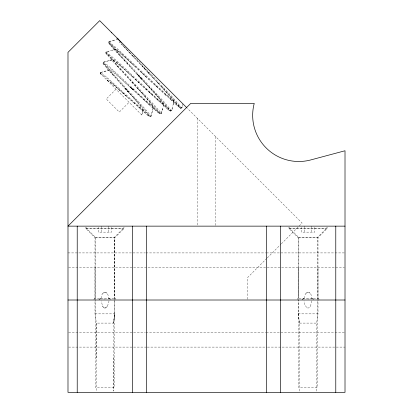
<?xml version="1.0" encoding="UTF-8"?>
<svg xmlns="http://www.w3.org/2000/svg" width="413" height="413" viewBox="0 0 413 413"><rect width="100%" height="100%" fill="white"/><g stroke="black" fill="none" stroke-linecap="round" stroke-linejoin="round"><path stroke-width="0.31" stroke-dasharray="2.06 1.55" d="M93.792 299.606L95.016 298.392L95.005 237.681L85.775 228.446L85.77 227.289M86.477 227.243L86.477 228.353L95.708 237.589L95.692 387.735L114.158 387.735L114.158 237.589L123.373 228.353L123.373 227.243M96.384 357.72L96.384 323.095L95 313.859L95 300.008M318.81 299.203L318 298.392L298.155 298.392L297.339 299.203L298.15 298.392L298.155 237.681L288.924 228.446L288.919 227.289M289.627 227.243L289.627 228.353L298.857 237.589L298.842 387.735L317.308 387.735L317.308 237.589L326.523 228.353L326.523 227.243M299.533 391.07L299.549 323.095L298.186 313.859L298.15 300.008M319.208 299.606L317.984 298.392L317.995 237.681L327.225 228.446L327.23 227.289M114.85 300.008L114.814 313.859L113.451 323.095L113.467 391.07L113.467 357.72M159.733 98.939L163.796 104.21L161.235 113.652L160.027 111.706L155.04 105.929L114.902 62.471L106.027 52.012L109.135 51.062M115.661 299.203L114.845 298.392L114.845 237.681L124.076 228.446L124.081 227.289M132.95 97.034L143.11 109.347L141.783 114.979L100.24 73.437L100.514 72.466L106.874 77.334L142.697 109.791L150.936 116.409L149.95 114.68L145.65 109.59L110.462 71.036L103.25 62.203L112.857 59.668L124.597 69.523M103.343 62.126L105.604 63.556L110.921 68.109L151.85 106.012L158.478 111.809L161.235 113.652L160.27 113.905L158.783 111.567L152.567 104.463L111.773 60.231L106.095 53.514L105.759 52.885L106.012 51.899L115.645 49.4L120.875 53.582L132.857 64.428M101.355 298.392C101.077 290.267 108.779 290.262 108.495 298.392M304.505 298.392C304.226 290.267 311.929 290.262 311.645 298.392M316.616 391.07L316.616 323.095L318 313.859L318 300.008M113.415 323.095L114.814 313.859L113.451 323.095L96.384 323.095L96.384 391.07M165.138 94.567L180.579 108.263L181.859 108.108L182.685 104.979M172.371 107.772C171.493 116.843 163.104 103.173 160.084 102.269M161.282 113.59L162.516 108.789L161.86 111.309M150.988 116.358L153.481 106.817L144.488 95.945M141.762 114.959L143.218 109.724L142.821 108.846M182.959 103.921L181.782 108.134L170.032 97.974L117.844 49.157L108.795 41.574L108.536 42.653L109.548 44.108L121.53 57.49M173.207 104.649L174.09 101.469L173.883 100.999L163.847 89.404M107.938 304.551L106.936 306.699A4.548 4.512 21.1 0 1 106.647 307.06L106.477 307.246A4.46 4.419 14.1 0 0 107.091 306.451M310.999 304.83L310.086 306.699A4.388 4.352 26.8 0 1 309.698 307.174L309.358 307.484M107.096 80.292L110.539 82.399L120.715 91.061M100.24 73.437C112.124 81.598 122.103 93.266 133.322 102.45M102.914 293.318L104.159 292.213L105.537 292.151M306.069 293.318C306.88 291.681 309.27 291.671 310.086 293.318M116.017 89.208L106.224 99.001L119.28 112.062L129.073 102.269M266.788 258.383L247.258 277.913L247.258 300.008M267.242 257.929L280.866 244.305M281.32 243.851L302.104 223.066L187.234 108.196M94.19 299.203L95.005 298.392L114.845 298.392M117.793 63.504L112.635 59.658L117.462 65.966L135.841 86.369M100.514 72.466L110.003 69.926L110.746 70.293L118.784 76.916L147.271 102.357L153.476 107.029L150.569 102.909L142.248 93.441M110.276 60.319L112.666 59.637M112.253 50.231L115.433 49.343L116.347 49.834M107.055 80.251L110.286 82.197L121.974 92.171M118.133 39.09L108.789 41.718L118.908 53.427L163.92 101.706L171.576 110.829M100.493 72.502L110.003 69.926M108.836 41.563L115.015 39.927M86.456 228.353L123.394 228.353M289.606 228.353L326.544 228.353M85.765 228.446L124.086 228.446M288.914 228.446L327.235 228.446M95.692 237.589L114.158 237.589M298.842 237.589L317.308 237.589M95 237.681L114.85 237.681L114.835 298.392L116.058 299.606M298.15 237.681L318 237.681M67.99 252.916L145.299 252.916M145.944 252.916L265.771 252.916M266.416 252.916L344.365 252.916M68.63 267.361L344.37 267.361M95 313.859L114.85 313.859M298.15 313.859L318 313.859M299.533 323.095L316.616 323.095M68.635 332.656L145.299 332.656M145.944 332.656L265.771 332.656M266.416 332.656L344.365 332.656M68.635 347.101L146.584 347.101M147.229 347.101L267.056 347.101M267.701 347.101L345.01 347.101M106.074 51.857C128.949 70.205 148.665 92.553 171.534 110.891L173.961 101.133M149.32 104.83L157.239 111.815L160.316 113.895L153.445 107.05L150.936 116.409C146.439 116.239 142.898 109.956 139.104 107.679M160.151 113.89L159.929 113.802M105.578 292.167L106.848 293.204M170.481 111.128L170.042 110.885M180.775 108.366L180.3 108.082M159.268 113.389L159.635 113.632M148.592 115.841L148.959 116.105M158.308 112.677L158.824 113.069M116.745 50.128L117.204 50.484M169.32 110.359L156.455 98.934M147.709 115.155L148.179 115.521M179.505 107.488L175.277 103.859M157.069 111.675L157.725 112.212M117.731 50.907L120.467 53.225M146.63 114.272L147.198 114.737M103.642 307.484L103.302 307.174A4.388 4.352 -26.8 0 1 102.914 306.699L102.001 304.83M155.562 110.4L156.346 111.071M123.977 93.916L121.133 91.428M143.915 111.949L144.658 112.594M118.567 64.17L119.383 64.882M153.801 108.862L154.715 109.662M122.826 92.915L137.957 106.084L143.146 109.806L149.996 116.662C140.472 103.312 127.349 91.996 116.843 79.301M142.299 110.529L143.125 111.257M121.293 53.948L123.115 55.564M120.24 65.636L123.064 68.145M140.523 108.955L141.432 109.76M151.814 107.086L152.836 107.999M123.564 68.599L126.745 71.47M139.584 108.113L137.095 105.873M124.101 56.447L129.708 61.537M135.557 79.508L136.589 80.442M173.295 102.073L174.317 102.997M125.655 70.478L127.86 72.481M137.606 106.337L132.764 101.939M131.484 88.279L133.038 89.688L130.585 87.432L133.156 89.807L130.539 87.375L133.285 89.931L130.539 87.375M134.431 103.457L134.974 103.952M127.302 71.97L129.001 73.514M128.428 72.993L133.131 77.288M131.334 75.646L131.933 76.188M148.437 104.019L149.609 105.093M149.031 104.561L146.6 102.331M141.716 72.616L142.913 73.715M130.322 62.1L130.947 62.668M171.632 100.56L169.831 98.908M132.527 76.735L156.166 98.248L163.744 104.288L170.595 111.143C158.38 95.295 142.944 81.469 129.754 66.317M158.324 100.653L159.511 101.743M131.577 63.246L134.168 65.636M157.709 100.091L155.154 97.736M133.513 65.027L135.5 66.865M145.965 101.748L147.219 102.904M146.285 102.042L144.344 100.251M124.958 94.799L127.545 97.179M306.673 307.386L306.348 307.06A4.548 4.512 -21.1 0 1 306.069 306.699L305.062 304.551M134.834 66.245L165.422 94.448L174.043 101.531L180.894 108.382C169.728 93.957 155.706 81.346 143.595 67.613M155.809 98.34L151.736 94.572M143.342 99.326L144.669 100.555M148.856 91.898L152.438 95.222M150.311 93.25L151.029 93.916M144.013 99.946L140.606 96.776M165.845 95.227L158.267 88.15M149.589 92.574C134.741 79.807 121.293 64.64 105.759 52.838L112.615 59.694L103.25 62.203L103.033 63.318L106.786 68.099L117.38 79.89M140.952 97.101L137.772 94.138M145.118 88.408L146.63 89.817M138.489 94.804L131.959 88.702M156.635 86.622L159.067 88.903M140.399 77.675L120.746 56.153L115.377 49.395L108.521 42.539C125.815 56.029 140.812 73.034 157.456 87.391M132.692 89.384C122.661 81.025 113.859 70.267 103.013 63.112L109.858 69.993L114.344 76.002L130.523 94.303M154.983 85.068L155.815 85.847M138.009 81.753L139.713 83.359M144.535 75.228L146.409 77.004M141.865 65.781L144.917 68.986L135.113 58.625M144.457 68.527L146.316 70.489M136.429 58.806L172.051 96.678L181.87 108.067M133.957 56.178L134.772 57.046M133.487 56.896L135.939 59.498M131.886 55.197L134.297 57.753M132.681 56.039L128.81 51.914M138.102 75.223L142.222 79.647M130.327 53.535L125.898 48.801M130.493 67.107L126.879 63.235M131.742 81.913L133.27 83.54M127.328 50.334L120.71 43.215M148.417 72.745L123.11 45.311M127.586 63.994L124.127 60.288M147.72 71.991L150.508 74.985M149.811 74.242L153.254 77.938M152.573 77.205L159.144 84.293M125.201 48.058L120.524 43.009M124.798 61.01L120.911 56.818M141.205 78.532L142.49 79.916L136.961 73.979L148.138 86.08M125.376 88.594L128.438 91.96M157.239 82.233L161.571 86.926M147.931 72.208L149.119 73.493M144.029 81.609L145.815 83.55M118.546 54.253L119.703 55.507M119.445 68.651L120.038 69.296M160.982 86.281L164.916 90.576M162.154 87.561L163.295 88.8M119.563 41.966L120.126 42.58L119.383 41.77M146.403 84.19L154.524 93.08M116.616 65.574L117.72 66.777M148.711 86.699L150.384 88.527M150.657 88.826L152.258 90.581M116.389 51.893L117.437 53.045M126.745 90.065L124.628 87.742L128.68 92.202L127.741 91.159M152.774 91.154L156.377 95.145M137.875 88.604L134.478 84.851M165.432 91.149L165.938 91.707M137.369 88.046L140.348 91.335M138.376 89.156L141.778 92.92M112.321 74.325L113.27 75.378M166.434 92.249L169.113 95.238M116.523 38.621L116.982 39.137M154.761 93.348L158.06 97.034M114.458 49.767L115.392 50.799M140.828 91.867L144.054 95.455M110.529 72.337L111.407 73.313M156.599 95.388L159.557 98.738M112.775 47.882L113.585 48.791M127.591 91.01L128.856 92.429M130.11 93.839L132.558 96.59M131.344 95.227L138.866 103.833M158.262 97.256L163.78 104.117M107.447 68.852L108.149 69.658M169.893 96.121L171.266 97.705M111.36 46.266L112.037 47.041M106.177 67.391L106.786 68.099M110.214 44.924L110.751 45.559M139.961 105.134L141.716 107.313M172.381 99.027L173.223 100.08M109.75 44.361L109.042 43.453M106.487 54.057L106.828 54.495M103.617 64.237L103.906 64.624M173.543 100.504L173.785 100.855M102.754 306.456L102.914 306.699A3.991 3.96 -27 0 0 103.58 307.448M298.186 313.859L299.585 323.095M298.15 268.037L298.155 298.392M95 268.037L95.016 298.392M318 268.037L318 298.392M314.737 227.336L314.737 232.137L301.413 232.137L301.413 227.336M311.407 226.138L311.407 232.137M308.077 298.392L308.077 299.471M304.742 226.138L304.742 232.137M215.736 136.693L215.736 226.138M197.264 118.226L197.264 226.138M111.587 227.336L111.587 232.137L98.263 232.137L98.263 227.336M108.258 226.138L108.258 232.137M104.923 298.392L104.923 299.471M101.593 226.138L101.593 232.137M101.071 74.33A31.791 1.445 45.2 0 1 101.324 73.364M302.208 299.554A18.786 18.6 -31 0 1 304.495 298.501M311.655 298.501A18.786 18.6 31 0 1 313.942 299.554M302.12 299.394A18.786 18.786 0 0 1 304.433 298.336M108.567 298.336A18.786 18.786 0 0 1 110.88 299.394M108.505 298.501A18.786 18.6 31 0 1 110.792 299.554M98.97 299.394A18.786 18.786 0 0 1 101.278 298.336M311.722 298.336A18.786 18.786 0 0 1 314.03 299.394M99.058 299.554A18.786 18.6 -31 0 1 101.345 298.501M311.397 300.86A14.667 13.634 90 0 1 310.777 304.753M309.389 307.525A1.998 1.977 5.1 0 1 306.658 307.406M304.675 304.67A14.92 14.522 -83.5 0 1 304.066 300.886M102.223 304.753A14.667 13.634 -90 0 1 101.603 300.86M106.409 307.38A2.055 2.034 -7.5 0 1 103.544 307.484M108.934 300.886A14.92 14.522 83.5 0 1 108.325 304.67M106.342 307.406A1.998 1.977 -5.1 0 1 103.611 307.525"/><path stroke-width="0.62" d="M118.133 39.09L118.232 39.385M345.01 226.138L67.99 226.138L190.749 103.379L254.243 103.379A46.168 46.168 0 0 0 310.793 159.924L345.01 150.755L345.01 392.35L67.99 392.35L67.99 52.353L99.693 20.65L186.779 107.736M67.99 300.008L345.01 300.008M120.467 41.734L121.055 42.374M119.899 41.114L117.23 38.187M111.598 32.854L111.283 32.286M118.485 39.787L118.299 39.503M335.779 226.138L335.779 392.35M280.37 226.138L280.37 392.35M266.519 226.138L266.519 392.35M146.481 226.138L146.481 392.35M132.63 226.138L132.63 392.35M77.221 226.138L77.221 392.35"/></g></svg>
